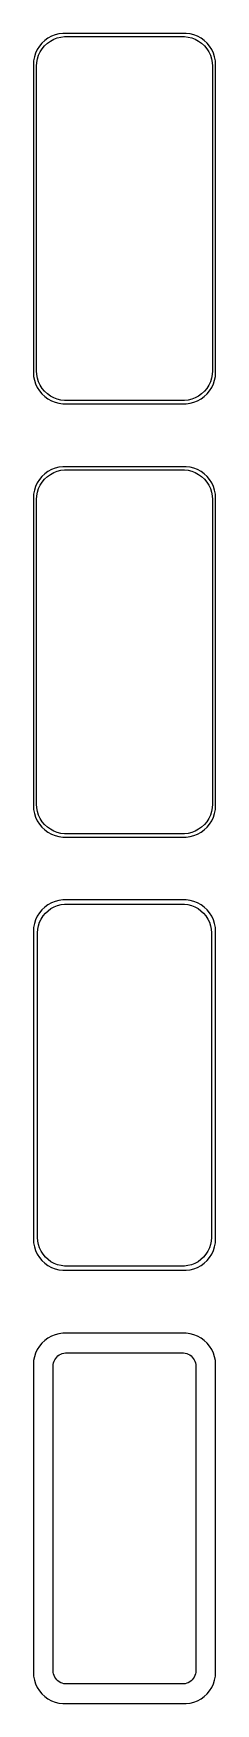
# Model space of a CAD drawing. Header units: metres. Extents: x -14 to 14, y 247 to 512.
import ezdxf

# ---------------------------------------------------------------- set-up
doc = ezdxf.new("R2010")
doc.units = ezdxf.units.M

msp = doc.modelspace()

# ---------------------------------------------------------------- linework, layer by layer
for p, q in [((-13.1448, 510.923), (-13.5451, 510.439)), ((-12.6871, 511.353), (-13.1448, 510.923)), ((-12.7126, 510.502), (-12.2778, 510.91)), ((-12.1791, 511.722), (-12.6871, 511.353)), ((-12.2778, 510.91), (-11.7952, 511.261)), ((-11.6289, 512.024), (-12.1791, 511.722)), ((-11.7952, 511.261), (-11.2724, 511.548)), ((-11.0451, 512.255), (-11.6289, 512.024)), ((-11.2724, 511.548), (-10.7178, 511.768)), ((-10.4369, 512.411), (-11.0451, 512.255)), ((-10.7178, 511.768), (-10.1401, 511.916)), ((-9.81395, 512.49), (-10.4369, 512.411)), ((-10.1401, 511.916), (-9.54825, 511.991)), ((9.81395, 512.49), (-9.81395, 512.49)), ((-9.54825, 511.991), (9.54825, 511.991)), ((9.54825, 511.991), (10.1401, 511.916)), ((10.4369, 512.411), (9.81395, 512.49)), ((10.1401, 511.916), (10.7178, 511.768)), ((11.0451, 512.255), (10.4369, 512.411)), ((10.7178, 511.768), (11.2724, 511.548)), ((11.6289, 512.024), (11.0451, 512.255)), ((11.2724, 511.548), (11.7952, 511.261)), ((12.1791, 511.722), (11.6289, 512.024)), ((11.7952, 511.261), (12.2778, 510.91)), ((12.6871, 511.353), (12.1791, 511.722)), ((12.2778, 510.91), (12.7126, 510.502)), ((13.1448, 510.923), (12.6871, 511.353)), ((13.5451, 510.439), (13.1448, 510.923)), ((-14.4606, 508.127), (-14.5, 507.5)), ((-14.3429, 508.743), (-14.4606, 508.127)), ((-14.1489, 509.341), (-14.3429, 508.743)), ((-13.8815, 509.909), (-14.1489, 509.341)), ((-13.9625, 507.845), (-13.8508, 508.431)), ((-13.5451, 510.439), (-13.8815, 509.909)), ((-13.8508, 508.431), (-13.6664, 508.999)), ((-13.6664, 508.999), (-13.4124, 509.538)), ((-13.4124, 509.538), (-13.0928, 510.042)), ((-13.0928, 510.042), (-12.7126, 510.502)), ((12.7126, 510.502), (13.0928, 510.042)), ((13.0928, 510.042), (13.4124, 509.538)), ((13.4124, 509.538), (13.6664, 508.999)), ((13.8815, 509.909), (13.5451, 510.439)), ((13.6664, 508.999), (13.8508, 508.431)), ((13.8508, 508.431), (13.9625, 507.845)), ((14.1489, 509.341), (13.8815, 509.909)), ((14.3429, 508.743), (14.1489, 509.341)), ((14.4606, 508.127), (14.3429, 508.743)), ((14.5, 507.5), (14.4606, 508.127)), ((-14.5, 507.5), (-14.5, 458.5)), ((-14, 507.25), (-13.9625, 507.845)), ((-14, 458.75), (-14, 507.25)), ((13.9625, 507.845), (14, 507.25)), ((14, 507.25), (14, 458.75)), ((14.5, 458.5), (14.5, 507.5)), ((-14.5, 458.5), (-14.4606, 457.873)), ((-14.4606, 457.873), (-14.3429, 457.257)), ((-13.9625, 458.155), (-14, 458.75)), ((-13.8508, 457.569), (-13.9625, 458.155)), ((-13.6664, 457.001), (-13.8508, 457.569)), ((13.8508, 457.569), (13.6664, 457.001)), ((13.9625, 458.155), (13.8508, 457.569)), ((14, 458.75), (13.9625, 458.155)), ((14.3429, 457.257), (14.4606, 457.873)), ((14.4606, 457.873), (14.5, 458.5)), ((-14.3429, 457.257), (-14.1489, 456.659)), ((-14.1489, 456.659), (-13.8815, 456.091)), ((-13.8815, 456.091), (-13.5451, 455.561)), ((-13.4124, 456.462), (-13.6664, 457.001)), ((-13.5451, 455.561), (-13.1448, 455.077)), ((-13.0928, 455.958), (-13.4124, 456.462)), ((-13.1448, 455.077), (-12.6871, 454.647)), ((-12.7126, 455.498), (-13.0928, 455.958)), ((-12.2778, 455.09), (-12.7126, 455.498)), ((-11.7952, 454.739), (-12.2778, 455.09)), ((12.2778, 455.09), (11.7952, 454.739)), ((12.7126, 455.498), (12.2778, 455.09)), ((12.6871, 454.647), (13.1448, 455.077)), ((13.0928, 455.958), (12.7126, 455.498)), ((13.4124, 456.462), (13.0928, 455.958)), ((13.1448, 455.077), (13.5451, 455.561)), ((13.6664, 457.001), (13.4124, 456.462)), ((13.5451, 455.561), (13.8815, 456.091)), ((13.8815, 456.091), (14.1489, 456.659)), ((14.1489, 456.659), (14.3429, 457.257)), ((-12.6871, 454.647), (-12.1791, 454.278)), ((-12.1791, 454.278), (-11.6289, 453.976)), ((-11.2724, 454.452), (-11.7952, 454.739)), ((-11.6289, 453.976), (-11.0451, 453.745)), ((-10.7178, 454.232), (-11.2724, 454.452)), ((-11.0451, 453.745), (-10.4369, 453.589)), ((-10.1401, 454.084), (-10.7178, 454.232)), ((-10.4369, 453.589), (-9.81395, 453.51)), ((-9.54825, 454.009), (-10.1401, 454.084)), ((-9.81395, 453.51), (9.81395, 453.51)), ((9.54825, 454.009), (-9.54825, 454.009)), ((10.1401, 454.084), (9.54825, 454.009)), ((9.81395, 453.51), (10.4369, 453.589)), ((10.7178, 454.232), (10.1401, 454.084)), ((10.4369, 453.589), (11.0451, 453.745)), ((11.2724, 454.452), (10.7178, 454.232)), ((11.0451, 453.745), (11.6289, 453.976)), ((11.7952, 454.739), (11.2724, 454.452)), ((11.6289, 453.976), (12.1791, 454.278)), ((12.1791, 454.278), (12.6871, 454.647)), ((-13.1448, 441.923), (-13.5451, 441.439)), ((-12.6871, 442.353), (-13.1448, 441.923)), ((-12.7126, 441.502), (-12.2778, 441.91)), ((-12.1791, 442.722), (-12.6871, 442.353)), ((-12.2778, 441.91), (-11.7952, 442.261)), ((-11.6289, 443.024), (-12.1791, 442.722)), ((-11.7952, 442.261), (-11.2724, 442.548)), ((-11.0451, 443.255), (-11.6289, 443.024)), ((-11.2724, 442.548), (-10.7178, 442.768)), ((-10.4369, 443.411), (-11.0451, 443.255)), ((-10.7178, 442.768), (-10.1401, 442.916)), ((-9.81395, 443.49), (-10.4369, 443.411)), ((-10.1401, 442.916), (-9.54825, 442.991)), ((9.81395, 443.49), (-9.81395, 443.49)), ((-9.54825, 442.991), (9.54825, 442.991)), ((9.54825, 442.991), (10.1401, 442.916)), ((10.4369, 443.411), (9.81395, 443.49)), ((10.1401, 442.916), (10.7178, 442.768)), ((11.0451, 443.255), (10.4369, 443.411)), ((10.7178, 442.768), (11.2724, 442.548)), ((11.6289, 443.024), (11.0451, 443.255)), ((11.2724, 442.548), (11.7952, 442.261)), ((12.1791, 442.722), (11.6289, 443.024)), ((11.7952, 442.261), (12.2778, 441.91)), ((12.6871, 442.353), (12.1791, 442.722)), ((12.2778, 441.91), (12.7126, 441.502)), ((13.1448, 441.923), (12.6871, 442.353)), ((13.5451, 441.439), (13.1448, 441.923)), ((-14.4606, 439.127), (-14.5, 438.5)), ((-14.3429, 439.743), (-14.4606, 439.127)), ((-14.1489, 440.341), (-14.3429, 439.743)), ((-13.8815, 440.909), (-14.1489, 440.341)), ((-13.9625, 438.845), (-13.8508, 439.431)), ((-13.5451, 441.439), (-13.8815, 440.909)), ((-13.8508, 439.431), (-13.6664, 439.999)), ((-13.6664, 439.999), (-13.4124, 440.538)), ((-13.4124, 440.538), (-13.0928, 441.042)), ((-13.0928, 441.042), (-12.7126, 441.502)), ((12.7126, 441.502), (13.0928, 441.042)), ((13.0928, 441.042), (13.4124, 440.538)), ((13.4124, 440.538), (13.6664, 439.999)), ((13.8815, 440.909), (13.5451, 441.439)), ((13.6664, 439.999), (13.8508, 439.431)), ((13.8508, 439.431), (13.9625, 438.845)), ((14.1489, 440.341), (13.8815, 440.909)), ((14.3429, 439.743), (14.1489, 440.341)), ((14.4606, 439.127), (14.3429, 439.743)), ((14.5, 438.5), (14.4606, 439.127)), ((-14.5, 438.5), (-14.5, 389.5)), ((-14, 438.25), (-13.9625, 438.845)), ((-14, 389.75), (-14, 438.25)), ((13.9625, 438.845), (14, 438.25)), ((14, 438.25), (14, 389.75)), ((14.5, 389.5), (14.5, 438.5)), ((-14.5, 389.5), (-14.4606, 388.873)), ((-14.4606, 388.873), (-14.3429, 388.257)), ((-13.9625, 389.155), (-14, 389.75)), ((-13.8508, 388.569), (-13.9625, 389.155)), ((-13.6664, 388.001), (-13.8508, 388.569)), ((13.8508, 388.569), (13.6664, 388.001)), ((13.9625, 389.155), (13.8508, 388.569)), ((14, 389.75), (13.9625, 389.155)), ((14.3429, 388.257), (14.4606, 388.873)), ((14.4606, 388.873), (14.5, 389.5)), ((-14.3429, 388.257), (-14.1489, 387.659)), ((-14.1489, 387.659), (-13.8815, 387.091)), ((-13.8815, 387.091), (-13.5451, 386.561)), ((-13.4124, 387.462), (-13.6664, 388.001)), ((-13.5451, 386.561), (-13.1448, 386.077)), ((-13.0928, 386.958), (-13.4124, 387.462)), ((-13.1448, 386.077), (-12.6871, 385.647)), ((-12.7126, 386.498), (-13.0928, 386.958)), ((-12.2778, 386.09), (-12.7126, 386.498)), ((-11.7952, 385.739), (-12.2778, 386.09)), ((-11.2724, 385.452), (-11.7952, 385.739)), ((11.7952, 385.739), (11.2724, 385.452)), ((12.2778, 386.09), (11.7952, 385.739)), ((12.7126, 386.498), (12.2778, 386.09)), ((12.6871, 385.647), (13.1448, 386.077)), ((13.0928, 386.958), (12.7126, 386.498)), ((13.4124, 387.462), (13.0928, 386.958)), ((13.1448, 386.077), (13.5451, 386.561)), ((13.6664, 388.001), (13.4124, 387.462)), ((13.5451, 386.561), (13.8815, 387.091)), ((13.8815, 387.091), (14.1489, 387.659)), ((14.1489, 387.659), (14.3429, 388.257)), ((-12.6871, 385.647), (-12.1791, 385.278)), ((-12.1791, 385.278), (-11.6289, 384.976)), ((-11.6289, 384.976), (-11.0451, 384.745)), ((-10.7178, 385.232), (-11.2724, 385.452)), ((-11.0451, 384.745), (-10.4369, 384.589)), ((-10.1401, 385.084), (-10.7178, 385.232)), ((-10.4369, 384.589), (-9.81395, 384.51)), ((-9.54825, 385.009), (-10.1401, 385.084)), ((-9.81395, 384.51), (9.81395, 384.51)), ((9.54825, 385.009), (-9.54825, 385.009)), ((10.1401, 385.084), (9.54825, 385.009)), ((9.81395, 384.51), (10.4369, 384.589)), ((10.7178, 385.232), (10.1401, 385.084)), ((10.4369, 384.589), (11.0451, 384.745)), ((11.2724, 385.452), (10.7178, 385.232)), ((11.0451, 384.745), (11.6289, 384.976)), ((11.6289, 384.976), (12.1791, 385.278)), ((12.1791, 385.278), (12.6871, 385.647)), ((-13.5451, 372.439), (-13.8815, 371.909)), ((-13.1448, 372.923), (-13.5451, 372.439)), ((-12.6871, 373.353), (-13.1448, 372.923)), ((-12.954, 371.941), (-12.5875, 372.384)), ((-12.1791, 373.722), (-12.6871, 373.353)), ((-12.5875, 372.384), (-12.1684, 372.778)), ((-11.6289, 374.024), (-12.1791, 373.722)), ((-12.1684, 372.778), (-11.7032, 373.116)), ((-11.7032, 373.116), (-11.1994, 373.393)), ((-11.0451, 374.255), (-11.6289, 374.024)), ((-11.1994, 373.393), (-10.6648, 373.604)), ((-10.4369, 374.411), (-11.0451, 374.255)), ((-10.6648, 373.604), (-10.1079, 373.747)), ((-9.81395, 374.49), (-10.4369, 374.411)), ((-10.1079, 373.747), (-9.53748, 373.819)), ((9.81395, 374.49), (-9.81395, 374.49)), ((-9.53748, 373.819), (9.53748, 373.819)), ((9.53748, 373.819), (10.1079, 373.747)), ((10.4369, 374.411), (9.81395, 374.49)), ((10.1079, 373.747), (10.6648, 373.604)), ((11.0451, 374.255), (10.4369, 374.411)), ((10.6648, 373.604), (11.1994, 373.393)), ((11.6289, 374.024), (11.0451, 374.255)), ((11.1994, 373.393), (11.7032, 373.116)), ((12.1791, 373.722), (11.6289, 374.024)), ((11.7032, 373.116), (12.1684, 372.778)), ((12.1684, 372.778), (12.5875, 372.384)), ((12.6871, 373.353), (12.1791, 373.722)), ((12.5875, 372.384), (12.954, 371.941)), ((13.1448, 372.923), (12.6871, 373.353)), ((13.5451, 372.439), (13.1448, 372.923)), ((13.8815, 371.909), (13.5451, 372.439)), ((-14.4606, 370.127), (-14.5, 369.5)), ((-14.3429, 370.743), (-14.4606, 370.127)), ((-14.1489, 371.341), (-14.3429, 370.743)), ((-13.8815, 371.909), (-14.1489, 371.341)), ((-13.8284, 369.25), (-13.7923, 369.824)), ((-13.7923, 369.824), (-13.6846, 370.389)), ((-13.6846, 370.389), (-13.5069, 370.935)), ((-13.5069, 370.935), (-13.2621, 371.456)), ((-13.2621, 371.456), (-12.954, 371.941)), ((12.954, 371.941), (13.2621, 371.456)), ((13.2621, 371.456), (13.5069, 370.935)), ((13.5069, 370.935), (13.6846, 370.389)), ((13.6846, 370.389), (13.7923, 369.824)), ((13.7923, 369.824), (13.8284, 369.25)), ((14.1489, 371.341), (13.8815, 371.909)), ((14.3429, 370.743), (14.1489, 371.341)), ((14.4606, 370.127), (14.3429, 370.743)), ((14.5, 369.5), (14.4606, 370.127)), ((-14.5, 369.5), (-14.5, 320.5)), ((-13.8284, 320.75), (-13.8284, 369.25)), ((13.8284, 369.25), (13.8284, 320.75)), ((14.5, 320.5), (14.5, 369.5)), ((-14.5, 320.5), (-14.4606, 319.873)), ((-14.4606, 319.873), (-14.3429, 319.257)), ((-14.3429, 319.257), (-14.1489, 318.659)), ((-13.7923, 320.176), (-13.8284, 320.75)), ((-13.6846, 319.611), (-13.7923, 320.176)), ((-13.5069, 319.065), (-13.6846, 319.611)), ((13.6846, 319.611), (13.5069, 319.065)), ((13.7923, 320.176), (13.6846, 319.611)), ((13.8284, 320.75), (13.7923, 320.176)), ((14.1489, 318.659), (14.3429, 319.257)), ((14.3429, 319.257), (14.4606, 319.873)), ((14.4606, 319.873), (14.5, 320.5)), ((-14.1489, 318.659), (-13.8815, 318.091)), ((-13.8815, 318.091), (-13.5451, 317.561)), ((-13.5451, 317.561), (-13.1448, 317.077)), ((-13.2621, 318.544), (-13.5069, 319.065)), ((-12.954, 318.059), (-13.2621, 318.544)), ((-13.1448, 317.077), (-12.6871, 316.647)), ((-12.5875, 317.616), (-12.954, 318.059)), ((-12.6871, 316.647), (-12.1791, 316.278)), ((-12.1684, 317.222), (-12.5875, 317.616)), ((-11.7032, 316.884), (-12.1684, 317.222)), ((-11.1994, 316.607), (-11.7032, 316.884)), ((-10.6648, 316.396), (-11.1994, 316.607)), ((11.1994, 316.607), (10.6648, 316.396)), ((11.7032, 316.884), (11.1994, 316.607)), ((12.1684, 317.222), (11.7032, 316.884)), ((12.5875, 317.616), (12.1684, 317.222)), ((12.1791, 316.278), (12.6871, 316.647)), ((12.954, 318.059), (12.5875, 317.616)), ((12.6871, 316.647), (13.1448, 317.077)), ((13.2621, 318.544), (12.954, 318.059)), ((13.1448, 317.077), (13.5451, 317.561)), ((13.5069, 319.065), (13.2621, 318.544)), ((13.5451, 317.561), (13.8815, 318.091)), ((13.8815, 318.091), (14.1489, 318.659)), ((-12.1791, 316.278), (-11.6289, 315.976)), ((-11.6289, 315.976), (-11.0451, 315.745)), ((-11.0451, 315.745), (-10.4369, 315.589)), ((-10.1079, 316.253), (-10.6648, 316.396)), ((-10.4369, 315.589), (-9.81395, 315.51)), ((-9.53748, 316.181), (-10.1079, 316.253)), ((-9.81395, 315.51), (9.81395, 315.51)), ((9.53748, 316.181), (-9.53748, 316.181)), ((10.1079, 316.253), (9.53748, 316.181)), ((9.81395, 315.51), (10.4369, 315.589)), ((10.6648, 316.396), (10.1079, 316.253)), ((10.4369, 315.589), (11.0451, 315.745)), ((11.0451, 315.745), (11.6289, 315.976)), ((11.6289, 315.976), (12.1791, 316.278)), ((-13.5451, 303.439), (-13.8815, 302.909)), ((-13.1448, 303.923), (-13.5451, 303.439)), ((-12.6871, 304.353), (-13.1448, 303.923)), ((-12.1791, 304.722), (-12.6871, 304.353)), ((-11.6289, 305.024), (-12.1791, 304.722)), ((-11.0451, 305.255), (-11.6289, 305.024)), ((-10.4369, 305.411), (-11.0451, 305.255)), ((-9.81395, 305.49), (-10.4369, 305.411)), ((9.81395, 305.49), (-9.81395, 305.49)), ((10.4369, 305.411), (9.81395, 305.49)), ((11.0451, 305.255), (10.4369, 305.411)), ((11.6289, 305.024), (11.0451, 305.255)), ((12.1791, 304.722), (11.6289, 305.024)), ((12.6871, 304.353), (12.1791, 304.722)), ((13.1448, 303.923), (12.6871, 304.353)), ((13.5451, 303.439), (13.1448, 303.923)), ((13.8815, 302.909), (13.5451, 303.439)), ((-14.4606, 301.127), (-14.5, 300.5)), ((-14.3429, 301.743), (-14.4606, 301.127)), ((-14.1489, 302.341), (-14.3429, 301.743)), ((-13.8815, 302.909), (-14.1489, 302.341)), ((-11.343, 300.514), (-11.2934, 300.775)), ((-11.2934, 300.775), (-11.2115, 301.027)), ((-11.2115, 301.027), (-11.0987, 301.266)), ((-11.0987, 301.266), (-10.9567, 301.49)), ((-10.9567, 301.49), (-10.7878, 301.694)), ((-10.7878, 301.694), (-10.5947, 301.875)), ((-10.5947, 301.875), (-10.3804, 302.031)), ((-10.3804, 302.031), (-10.1482, 302.159)), ((-10.1482, 302.159), (-9.9019, 302.256)), ((-9.9019, 302.256), (-9.64529, 302.322)), ((-9.64529, 302.322), (-9.38246, 302.355)), ((-9.38246, 302.355), (9.38246, 302.355)), ((9.38246, 302.355), (9.64529, 302.322)), ((9.64529, 302.322), (9.9019, 302.256)), ((9.9019, 302.256), (10.1482, 302.159)), ((10.1482, 302.159), (10.3804, 302.031)), ((10.3804, 302.031), (10.5947, 301.875)), ((10.5947, 301.875), (10.7878, 301.694)), ((10.7878, 301.694), (10.9567, 301.49)), ((10.9567, 301.49), (11.0987, 301.266)), ((11.0987, 301.266), (11.2115, 301.027)), ((11.2115, 301.027), (11.2934, 300.775)), ((11.2934, 300.775), (11.343, 300.514)), ((14.1489, 302.341), (13.8815, 302.909)), ((14.3429, 301.743), (14.1489, 302.341)), ((14.4606, 301.127), (14.3429, 301.743)), ((14.5, 300.5), (14.4606, 301.127)), ((-14.5, 300.5), (-14.5, 251.5)), ((-11.3596, 300.25), (-11.343, 300.514)), ((-11.3596, 251.75), (-11.3596, 300.25)), ((11.343, 300.514), (11.3596, 300.25)), ((11.3596, 300.25), (11.3596, 251.75)), ((14.5, 251.5), (14.5, 300.5)), ((-14.5, 251.5), (-14.4606, 250.873)), ((-14.4606, 250.873), (-14.3429, 250.257)), ((-14.3429, 250.257), (-14.1489, 249.659)), ((-11.343, 251.486), (-11.3596, 251.75)), ((-11.2934, 251.225), (-11.343, 251.486)), ((-11.2115, 250.973), (-11.2934, 251.225)), ((-11.0987, 250.734), (-11.2115, 250.973)), ((-10.9567, 250.51), (-11.0987, 250.734)), ((-10.7878, 250.306), (-10.9567, 250.51)), ((-10.5947, 250.125), (-10.7878, 250.306)), ((-10.3804, 249.969), (-10.5947, 250.125)), ((10.5947, 250.125), (10.3804, 249.969)), ((10.7878, 250.306), (10.5947, 250.125)), ((10.9567, 250.51), (10.7878, 250.306)), ((11.0987, 250.734), (10.9567, 250.51)), ((11.2115, 250.973), (11.0987, 250.734)), ((11.2934, 251.225), (11.2115, 250.973)), ((11.343, 251.486), (11.2934, 251.225)), ((11.3596, 251.75), (11.343, 251.486)), ((14.1489, 249.659), (14.3429, 250.257)), ((14.3429, 250.257), (14.4606, 250.873)), ((14.4606, 250.873), (14.5, 251.5)), ((-14.1489, 249.659), (-13.8815, 249.091)), ((-13.8815, 249.091), (-13.5451, 248.561)), ((-13.5451, 248.561), (-13.1448, 248.077)), ((-13.1448, 248.077), (-12.6871, 247.647)), ((-12.6871, 247.647), (-12.1791, 247.278)), ((-10.1482, 249.841), (-10.3804, 249.969)), ((-9.9019, 249.744), (-10.1482, 249.841)), ((-9.64529, 249.678), (-9.9019, 249.744)), ((-9.38246, 249.645), (-9.64529, 249.678)), ((9.38246, 249.645), (-9.38246, 249.645)), ((9.64529, 249.678), (9.38246, 249.645)), ((9.9019, 249.744), (9.64529, 249.678)), ((10.1482, 249.841), (9.9019, 249.744)), ((10.3804, 249.969), (10.1482, 249.841)), ((12.1791, 247.278), (12.6871, 247.647)), ((12.6871, 247.647), (13.1448, 248.077)), ((13.1448, 248.077), (13.5451, 248.561)), ((13.5451, 248.561), (13.8815, 249.091)), ((13.8815, 249.091), (14.1489, 249.659)), ((-12.1791, 247.278), (-11.6289, 246.976)), ((-11.6289, 246.976), (-11.0451, 246.745)), ((-11.0451, 246.745), (-10.4369, 246.589)), ((-10.4369, 246.589), (-9.81395, 246.51)), ((-9.81395, 246.51), (9.81395, 246.51)), ((9.81395, 246.51), (10.4369, 246.589)), ((10.4369, 246.589), (11.0451, 246.745)), ((11.0451, 246.745), (11.6289, 246.976)), ((11.6289, 246.976), (12.1791, 247.278))]:
    msp.add_line(p, q)

doc.saveas('drawing.dxf')
